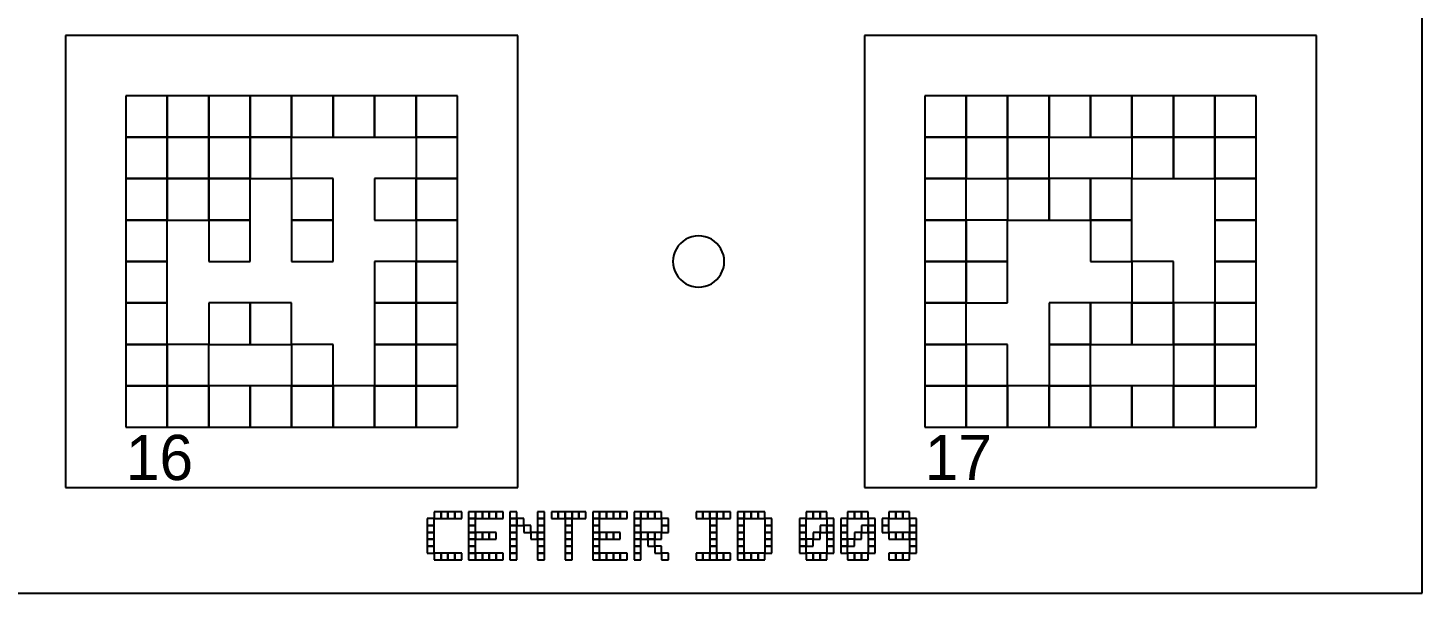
# Model space of a CAD drawing. Extents: x 0 to 490, y -8 to 329.
# Drawn here: x 227.5 to 320, y 170 to 207.5 of the extents above; entities that cross this region are included whole.
import ezdxf

# ---------------------------------------------------------------- set-up
doc = ezdxf.new("R2010")
doc.units = 0
for name, color, linetype in [('BLACK_POCKET', 7, 'CONTINUOUS'), ('BOARD_TEXT', 2, 'CONTINUOUS'), ('CUT', 1, 'CONTINUOUS'), ('LABEL', 3, 'CONTINUOUS'), ('MOUNT_HOLE', 5, 'CONTINUOUS'), ('QUIET_ZONE', 4, 'CONTINUOUS'), ('TAG_BOUNDARY', 8, 'CONTINUOUS')]:
    doc.layers.add(name, color=color, linetype=linetype)

msp = doc.modelspace()

# ---------------------------------------------------------------- linework, layer by layer
at = {"layer": 'BLACK_POCKET'}
for p, q in [((236.75, 203), (234, 203)), ((234, 203), (234, 200.25)), ((236.75, 200.25), (236.75, 203)), ((239.5, 203), (236.75, 203)), ((236.75, 203), (236.75, 200.25)), ((239.5, 200.25), (239.5, 203)), ((242.25, 203), (239.5, 203)), ((239.5, 203), (239.5, 200.25)), ((242.25, 200.25), (242.25, 203)), ((245, 203), (242.25, 203)), ((242.25, 203), (242.25, 200.25)), ((245, 200.25), (245, 203)), ((247.75, 203), (245, 203)), ((245, 203), (245, 200.25)), ((247.75, 200.25), (247.75, 203)), ((250.5, 203), (247.75, 203)), ((247.75, 203), (247.75, 200.25)), ((250.5, 200.25), (250.5, 203)), ((253.25, 203), (250.5, 203)), ((250.5, 203), (250.5, 200.25)), ((253.25, 200.25), (253.25, 203)), ((256, 203), (253.25, 203)), ((253.25, 203), (253.25, 200.25)), ((256, 200.25), (256, 203)), ((289.75, 203), (287, 203)), ((287, 203), (287, 200.25)), ((289.75, 200.25), (289.75, 203)), ((292.5, 203), (289.75, 203)), ((289.75, 203), (289.75, 200.25)), ((292.5, 200.25), (292.5, 203)), ((295.25, 203), (292.5, 203)), ((292.5, 203), (292.5, 200.25)), ((295.25, 200.25), (295.25, 203)), ((298, 203), (295.25, 203)), ((295.25, 203), (295.25, 200.25)), ((298, 200.25), (298, 203)), ((300.75, 203), (298, 203)), ((298, 203), (298, 200.25)), ((300.75, 200.25), (300.75, 203)), ((303.5, 203), (300.75, 203)), ((300.75, 203), (300.75, 200.25)), ((303.5, 200.25), (303.5, 203)), ((306.25, 203), (303.5, 203)), ((303.5, 203), (303.5, 200.25)), ((306.25, 200.25), (306.25, 203)), ((309, 203), (306.25, 203)), ((306.25, 203), (306.25, 200.25)), ((309, 200.25), (309, 203)), ((234, 200.25), (236.75, 200.25)), ((236.75, 200.25), (234, 200.25)), ((234, 200.25), (234, 197.5)), ((236.75, 200.25), (239.5, 200.25)), ((236.75, 197.5), (236.75, 200.25)), ((239.5, 200.25), (236.75, 200.25)), ((236.75, 200.25), (236.75, 197.5)), ((239.5, 200.25), (242.25, 200.25)), ((239.5, 197.5), (239.5, 200.25)), ((242.25, 200.25), (239.5, 200.25)), ((239.5, 200.25), (239.5, 197.5)), ((242.25, 200.25), (245, 200.25)), ((242.25, 197.5), (242.25, 200.25)), ((245, 200.25), (242.25, 200.25)), ((242.25, 200.25), (242.25, 197.5)), ((245, 200.25), (247.75, 200.25)), ((245, 197.5), (245, 200.25)), ((247.75, 200.25), (250.5, 200.25)), ((250.5, 200.25), (253.25, 200.25)), ((253.25, 200.25), (256, 200.25)), ((256, 200.25), (253.25, 200.25)), ((253.25, 200.25), (253.25, 197.5)), ((256, 197.5), (256, 200.25)), ((287, 200.25), (289.75, 200.25)), ((289.75, 200.25), (287, 200.25)), ((287, 200.25), (287, 197.5)), ((289.75, 200.25), (292.5, 200.25)), ((289.75, 197.5), (289.75, 200.25)), ((292.5, 200.25), (289.75, 200.25)), ((289.75, 200.25), (289.75, 197.5)), ((292.5, 200.25), (295.25, 200.25)), ((292.5, 197.5), (292.5, 200.25)), ((295.25, 200.25), (292.5, 200.25)), ((292.5, 200.25), (292.5, 197.5)), ((295.25, 200.25), (298, 200.25)), ((295.25, 197.5), (295.25, 200.25)), ((298, 200.25), (300.75, 200.25)), ((300.75, 200.25), (303.5, 200.25)), ((303.5, 200.25), (300.75, 200.25)), ((300.75, 200.25), (300.75, 197.5)), ((303.5, 200.25), (306.25, 200.25)), ((303.5, 197.5), (303.5, 200.25)), ((306.25, 200.25), (303.5, 200.25)), ((303.5, 200.25), (303.5, 197.5)), ((306.25, 200.25), (309, 200.25)), ((306.25, 197.5), (306.25, 200.25)), ((309, 200.25), (306.25, 200.25)), ((306.25, 200.25), (306.25, 197.5)), ((309, 197.5), (309, 200.25)), ((234, 197.5), (236.75, 197.5)), ((236.75, 197.5), (234, 197.5)), ((234, 197.5), (234, 194.75)), ((236.75, 197.5), (239.5, 197.5)), ((236.75, 194.75), (236.75, 197.5)), ((239.5, 197.5), (236.75, 197.5)), ((236.75, 197.5), (236.75, 194.75)), ((239.5, 197.5), (242.25, 197.5)), ((239.5, 194.75), (239.5, 197.5)), ((242.25, 197.5), (239.5, 197.5)), ((239.5, 197.5), (239.5, 194.75)), ((242.25, 197.5), (245, 197.5)), ((242.25, 194.75), (242.25, 197.5)), ((247.75, 197.5), (245, 197.5)), ((245, 197.5), (245, 194.75)), ((247.75, 194.75), (247.75, 197.5)), ((253.25, 197.5), (250.5, 197.5)), ((250.5, 197.5), (250.5, 194.75)), ((253.25, 197.5), (256, 197.5)), ((253.25, 194.75), (253.25, 197.5)), ((256, 197.5), (253.25, 197.5)), ((253.25, 197.5), (253.25, 194.75)), ((256, 194.75), (256, 197.5)), ((287, 197.5), (289.75, 197.5)), ((289.75, 197.5), (287, 197.5)), ((287, 197.5), (287, 194.75)), ((289.75, 197.5), (292.5, 197.5)), ((289.75, 194.75), (289.75, 197.5)), ((292.5, 197.5), (295.25, 197.5)), ((295.25, 197.5), (292.5, 197.5)), ((292.5, 197.5), (292.5, 194.75)), ((295.25, 194.75), (295.25, 197.5)), ((298, 197.5), (295.25, 197.5)), ((295.25, 197.5), (295.25, 194.75)), ((298, 194.75), (298, 197.5)), ((300.75, 197.5), (298, 197.5)), ((298, 197.5), (298, 194.75)), ((300.75, 197.5), (303.5, 197.5)), ((300.75, 194.75), (300.75, 197.5)), ((303.5, 197.5), (306.25, 197.5)), ((306.25, 197.5), (309, 197.5)), ((309, 197.5), (306.25, 197.5)), ((306.25, 197.5), (306.25, 194.75)), ((309, 194.75), (309, 197.5)), ((234, 194.75), (236.75, 194.75)), ((236.75, 194.75), (234, 194.75)), ((234, 194.75), (234, 192)), ((236.75, 194.75), (239.5, 194.75)), ((236.75, 192), (236.75, 194.75)), ((239.5, 194.75), (242.25, 194.75)), ((242.25, 194.75), (239.5, 194.75)), ((239.5, 194.75), (239.5, 192)), ((242.25, 192), (242.25, 194.75)), ((245, 194.75), (247.75, 194.75)), ((247.75, 194.75), (245, 194.75)), ((245, 194.75), (245, 192)), ((247.75, 192), (247.75, 194.75)), ((250.5, 194.75), (253.25, 194.75)), ((253.25, 194.75), (256, 194.75)), ((256, 194.75), (253.25, 194.75)), ((253.25, 194.75), (253.25, 192)), ((256, 192), (256, 194.75)), ((287, 194.75), (289.75, 194.75)), ((289.75, 194.75), (287, 194.75)), ((287, 194.75), (287, 192)), ((289.75, 192), (289.75, 194.75)), ((292.5, 194.75), (289.75, 194.75)), ((289.75, 194.75), (289.75, 192)), ((292.5, 194.75), (295.25, 194.75)), ((292.5, 192), (292.5, 194.75)), ((295.25, 194.75), (298, 194.75)), ((298, 194.75), (300.75, 194.75)), ((300.75, 194.75), (298, 194.75)), ((298, 194.75), (298, 192)), ((300.75, 192), (300.75, 194.75)), ((306.25, 194.75), (309, 194.75)), ((309, 194.75), (306.25, 194.75)), ((306.25, 194.75), (306.25, 192)), ((309, 192), (309, 194.75)), ((234, 192), (236.75, 192)), ((236.75, 192), (234, 192)), ((234, 192), (234, 189.25)), ((236.75, 189.25), (236.75, 192)), ((239.5, 192), (242.25, 192)), ((245, 192), (247.75, 192)), ((253.25, 192), (250.5, 192)), ((250.5, 192), (250.5, 189.25)), ((253.25, 192), (256, 192)), ((253.25, 189.25), (253.25, 192)), ((256, 192), (253.25, 192)), ((253.25, 192), (253.25, 189.25)), ((256, 189.25), (256, 192)), ((287, 192), (289.75, 192)), ((289.75, 192), (287, 192)), ((287, 192), (287, 189.25)), ((289.75, 192), (292.5, 192)), ((289.75, 189.25), (289.75, 192)), ((292.5, 192), (289.75, 192)), ((289.75, 192), (289.75, 189.25)), ((292.5, 189.25), (292.5, 192)), ((298, 192), (300.75, 192)), ((303.5, 192), (300.75, 192)), ((300.75, 192), (300.75, 189.25)), ((303.5, 189.25), (303.5, 192)), ((306.25, 192), (309, 192)), ((309, 192), (306.25, 192)), ((306.25, 192), (306.25, 189.25)), ((309, 189.25), (309, 192)), ((234, 189.25), (236.75, 189.25)), ((236.75, 189.25), (234, 189.25)), ((234, 189.25), (234, 186.5)), ((236.75, 186.5), (236.75, 189.25)), ((242.25, 189.25), (239.5, 189.25)), ((239.5, 189.25), (239.5, 186.5)), ((242.25, 186.5), (242.25, 189.25)), ((245, 189.25), (242.25, 189.25)), ((242.25, 189.25), (242.25, 186.5)), ((245, 186.5), (245, 189.25)), ((250.5, 189.25), (253.25, 189.25)), ((253.25, 189.25), (250.5, 189.25)), ((250.5, 189.25), (250.5, 186.5)), ((253.25, 189.25), (256, 189.25)), ((253.25, 186.5), (253.25, 189.25)), ((256, 189.25), (253.25, 189.25)), ((253.25, 189.25), (253.25, 186.5)), ((256, 186.5), (256, 189.25)), ((287, 189.25), (289.75, 189.25)), ((289.75, 189.25), (287, 189.25)), ((287, 189.25), (287, 186.5)), ((289.75, 189.25), (292.5, 189.25)), ((289.75, 186.5), (289.75, 189.25)), ((298, 189.25), (295.25, 189.25)), ((295.25, 189.25), (295.25, 186.5)), ((298, 186.5), (298, 189.25)), ((300.75, 189.25), (298, 189.25)), ((298, 189.25), (298, 186.5)), ((300.75, 189.25), (303.5, 189.25)), ((300.75, 186.5), (300.75, 189.25)), ((303.5, 189.25), (300.75, 189.25)), ((300.75, 189.25), (300.75, 186.5)), ((303.5, 186.5), (303.5, 189.25)), ((306.25, 189.25), (303.5, 189.25)), ((303.5, 189.25), (303.5, 186.5)), ((306.25, 189.25), (309, 189.25)), ((306.25, 186.5), (306.25, 189.25)), ((309, 189.25), (306.25, 189.25)), ((306.25, 189.25), (306.25, 186.5)), ((309, 186.5), (309, 189.25)), ((234, 186.5), (236.75, 186.5)), ((236.75, 186.5), (234, 186.5)), ((234, 186.5), (234, 183.75)), ((236.75, 183.75), (236.75, 186.5)), ((239.5, 186.5), (236.75, 186.5)), ((236.75, 186.5), (236.75, 183.75)), ((239.5, 186.5), (242.25, 186.5)), ((239.5, 183.75), (239.5, 186.5)), ((242.25, 186.5), (245, 186.5)), ((247.75, 186.5), (245, 186.5)), ((245, 186.5), (245, 183.75)), ((247.75, 183.75), (247.75, 186.5)), ((250.5, 186.5), (253.25, 186.5)), ((253.25, 186.5), (250.5, 186.5)), ((250.5, 186.5), (250.5, 183.75)), ((253.25, 186.5), (256, 186.5)), ((253.25, 183.75), (253.25, 186.5)), ((256, 186.5), (253.25, 186.5)), ((253.25, 186.5), (253.25, 183.75)), ((256, 183.75), (256, 186.5)), ((287, 186.5), (289.75, 186.5)), ((289.75, 186.5), (287, 186.5)), ((287, 186.5), (287, 183.75)), ((289.75, 183.75), (289.75, 186.5)), ((292.5, 186.5), (289.75, 186.5)), ((289.75, 186.5), (289.75, 183.75)), ((292.5, 183.75), (292.5, 186.5)), ((295.25, 186.5), (298, 186.5)), ((298, 186.5), (295.25, 186.5)), ((295.25, 186.5), (295.25, 183.75)), ((298, 186.5), (300.75, 186.5)), ((298, 183.75), (298, 186.5)), ((300.75, 186.5), (303.5, 186.5)), ((303.5, 186.5), (306.25, 186.5)), ((306.25, 186.5), (303.5, 186.5)), ((303.5, 186.5), (303.5, 183.75)), ((306.25, 186.5), (309, 186.5)), ((306.25, 183.75), (306.25, 186.5)), ((309, 186.5), (306.25, 186.5)), ((306.25, 186.5), (306.25, 183.75)), ((309, 183.75), (309, 186.5)), ((234, 183.75), (236.75, 183.75)), ((236.75, 183.75), (234, 183.75)), ((234, 183.75), (234, 181)), ((236.75, 183.75), (239.5, 183.75)), ((236.75, 181), (236.75, 183.75)), ((239.5, 183.75), (236.75, 183.75)), ((236.75, 183.75), (236.75, 181)), ((239.5, 181), (239.5, 183.75)), ((242.25, 183.75), (239.5, 183.75)), ((239.5, 183.75), (239.5, 181)), ((242.25, 181), (242.25, 183.75)), ((245, 183.75), (242.25, 183.75)), ((242.25, 183.75), (242.25, 181)), ((245, 183.75), (247.75, 183.75)), ((245, 181), (245, 183.75)), ((247.75, 183.75), (245, 183.75)), ((245, 183.75), (245, 181)), ((247.75, 181), (247.75, 183.75)), ((250.5, 183.75), (247.75, 183.75)), ((247.75, 183.75), (247.75, 181)), ((250.5, 183.75), (253.25, 183.75)), ((250.5, 181), (250.5, 183.75)), ((253.25, 183.75), (250.5, 183.75)), ((250.5, 183.75), (250.5, 181)), ((253.25, 183.75), (256, 183.75)), ((253.25, 181), (253.25, 183.75)), ((256, 183.75), (253.25, 183.75)), ((253.25, 183.75), (253.25, 181)), ((256, 181), (256, 183.75)), ((287, 183.75), (289.75, 183.75)), ((289.75, 183.75), (287, 183.75)), ((287, 183.75), (287, 181)), ((289.75, 183.75), (292.5, 183.75)), ((289.75, 181), (289.75, 183.75)), ((292.5, 183.75), (289.75, 183.75)), ((289.75, 183.75), (289.75, 181)), ((292.5, 181), (292.5, 183.75)), ((295.25, 183.75), (292.5, 183.75)), ((292.5, 183.75), (292.5, 181)), ((295.25, 183.75), (298, 183.75)), ((295.25, 181), (295.25, 183.75)), ((298, 183.75), (295.25, 183.75)), ((295.25, 183.75), (295.25, 181)), ((298, 181), (298, 183.75)), ((300.75, 183.75), (298, 183.75)), ((298, 183.75), (298, 181)), ((300.75, 181), (300.75, 183.75)), ((303.5, 183.75), (300.75, 183.75)), ((300.75, 183.75), (300.75, 181)), ((303.5, 183.75), (306.25, 183.75)), ((303.5, 181), (303.5, 183.75)), ((306.25, 183.75), (303.5, 183.75)), ((303.5, 183.75), (303.5, 181)), ((306.25, 183.75), (309, 183.75)), ((306.25, 181), (306.25, 183.75)), ((309, 183.75), (306.25, 183.75)), ((306.25, 183.75), (306.25, 181)), ((309, 181), (309, 183.75)), ((234, 181), (236.75, 181)), ((236.75, 181), (239.5, 181)), ((239.5, 181), (242.25, 181)), ((242.25, 181), (245, 181)), ((245, 181), (247.75, 181)), ((247.75, 181), (250.5, 181)), ((250.5, 181), (253.25, 181)), ((253.25, 181), (256, 181)), ((287, 181), (289.75, 181)), ((289.75, 181), (292.5, 181)), ((292.5, 181), (295.25, 181)), ((295.25, 181), (298, 181)), ((298, 181), (300.75, 181)), ((300.75, 181), (303.5, 181)), ((303.5, 181), (306.25, 181)), ((306.25, 181), (309, 181))]:
    msp.add_line(p, q, dxfattribs=at)
at = {"layer": 'BOARD_TEXT'}
for p, q in [((254.457143, 174.942857), (254, 174.942857)), ((254, 174.942857), (254, 174.485714)), ((254.914286, 175.4), (254.457143, 175.4)), ((254.457143, 175.4), (254.457143, 174.942857)), ((254.457143, 174.942857), (254.914286, 174.942857)), ((254.457143, 174.485714), (254.457143, 174.942857)), ((254.914286, 174.942857), (254.914286, 175.4)), ((255.371429, 175.4), (254.914286, 175.4)), ((254.914286, 175.4), (254.914286, 174.942857)), ((254.914286, 174.942857), (255.371429, 174.942857)), ((255.371429, 174.942857), (255.371429, 175.4)), ((255.828571, 175.4), (255.371429, 175.4)), ((255.371429, 175.4), (255.371429, 174.942857)), ((255.371429, 174.942857), (255.828571, 174.942857)), ((255.828571, 174.942857), (255.828571, 175.4)), ((256.285714, 175.4), (255.828571, 175.4)), ((255.828571, 175.4), (255.828571, 174.942857)), ((255.828571, 174.942857), (256.285714, 174.942857)), ((256.285714, 174.942857), (256.285714, 175.4)), ((257.2, 175.4), (256.742857, 175.4)), ((256.742857, 175.4), (256.742857, 174.942857)), ((256.742857, 174.942857), (257.2, 174.942857)), ((257.2, 174.942857), (256.742857, 174.942857)), ((256.742857, 174.942857), (256.742857, 174.485714)), ((257.2, 174.942857), (257.2, 175.4)), ((257.657143, 175.4), (257.2, 175.4)), ((257.2, 175.4), (257.2, 174.942857)), ((257.2, 174.942857), (257.657143, 174.942857)), ((257.2, 174.485714), (257.2, 174.942857)), ((257.657143, 174.942857), (257.657143, 175.4)), ((258.114286, 175.4), (257.657143, 175.4)), ((257.657143, 175.4), (257.657143, 174.942857)), ((257.657143, 174.942857), (258.114286, 174.942857)), ((258.114286, 174.942857), (258.114286, 175.4)), ((258.571429, 175.4), (258.114286, 175.4)), ((258.114286, 175.4), (258.114286, 174.942857)), ((258.114286, 174.942857), (258.571429, 174.942857)), ((258.571429, 174.942857), (258.571429, 175.4)), ((259.028571, 175.4), (258.571429, 175.4)), ((258.571429, 175.4), (258.571429, 174.942857)), ((258.571429, 174.942857), (259.028571, 174.942857)), ((259.028571, 174.942857), (259.028571, 175.4)), ((259.942857, 175.4), (259.485714, 175.4)), ((259.485714, 175.4), (259.485714, 174.942857)), ((259.485714, 174.942857), (259.942857, 174.942857)), ((259.942857, 174.942857), (259.485714, 174.942857)), ((259.485714, 174.942857), (259.485714, 174.485714)), ((259.942857, 174.942857), (259.942857, 175.4)), ((259.942857, 174.485714), (259.942857, 174.942857)), ((260.4, 174.942857), (259.942857, 174.942857)), ((259.942857, 174.942857), (259.942857, 174.485714)), ((260.4, 174.485714), (260.4, 174.942857)), ((261.771429, 175.4), (261.314286, 175.4)), ((261.314286, 175.4), (261.314286, 174.942857)), ((261.314286, 174.942857), (261.771429, 174.942857)), ((261.771429, 174.942857), (261.314286, 174.942857)), ((261.314286, 174.942857), (261.314286, 174.485714)), ((261.771429, 174.942857), (261.771429, 175.4)), ((261.771429, 174.485714), (261.771429, 174.942857)), ((262.685714, 175.4), (262.228571, 175.4)), ((262.228571, 175.4), (262.228571, 174.942857)), ((262.228571, 174.942857), (262.685714, 174.942857)), ((262.685714, 174.942857), (262.685714, 175.4)), ((263.142857, 175.4), (262.685714, 175.4)), ((262.685714, 175.4), (262.685714, 174.942857)), ((262.685714, 174.942857), (263.142857, 174.942857)), ((263.142857, 174.942857), (263.142857, 175.4)), ((263.6, 175.4), (263.142857, 175.4)), ((263.142857, 175.4), (263.142857, 174.942857)), ((263.142857, 174.942857), (263.6, 174.942857)), ((263.6, 174.942857), (263.142857, 174.942857)), ((263.142857, 174.942857), (263.142857, 174.485714)), ((263.6, 174.942857), (263.6, 175.4)), ((264.057143, 175.4), (263.6, 175.4)), ((263.6, 175.4), (263.6, 174.942857)), ((263.6, 174.942857), (264.057143, 174.942857)), ((263.6, 174.485714), (263.6, 174.942857)), ((264.057143, 174.942857), (264.057143, 175.4)), ((264.514286, 175.4), (264.057143, 175.4)), ((264.057143, 175.4), (264.057143, 174.942857)), ((264.057143, 174.942857), (264.514286, 174.942857)), ((264.514286, 174.942857), (264.514286, 175.4)), ((265.428571, 175.4), (264.971429, 175.4)), ((264.971429, 175.4), (264.971429, 174.942857)), ((264.971429, 174.942857), (265.428571, 174.942857)), ((265.428571, 174.942857), (264.971429, 174.942857)), ((264.971429, 174.942857), (264.971429, 174.485714)), ((265.428571, 174.942857), (265.428571, 175.4)), ((265.885714, 175.4), (265.428571, 175.4)), ((265.428571, 175.4), (265.428571, 174.942857)), ((265.428571, 174.942857), (265.885714, 174.942857)), ((265.428571, 174.485714), (265.428571, 174.942857)), ((265.885714, 174.942857), (265.885714, 175.4)), ((266.342857, 175.4), (265.885714, 175.4)), ((265.885714, 175.4), (265.885714, 174.942857)), ((265.885714, 174.942857), (266.342857, 174.942857)), ((266.342857, 174.942857), (266.342857, 175.4)), ((266.8, 175.4), (266.342857, 175.4)), ((266.342857, 175.4), (266.342857, 174.942857)), ((266.342857, 174.942857), (266.8, 174.942857)), ((266.8, 174.942857), (266.8, 175.4)), ((267.257143, 175.4), (266.8, 175.4)), ((266.8, 175.4), (266.8, 174.942857)), ((266.8, 174.942857), (267.257143, 174.942857)), ((267.257143, 174.942857), (267.257143, 175.4)), ((268.171429, 175.4), (267.714286, 175.4)), ((267.714286, 175.4), (267.714286, 174.942857)), ((267.714286, 174.942857), (268.171429, 174.942857)), ((268.171429, 174.942857), (267.714286, 174.942857)), ((267.714286, 174.942857), (267.714286, 174.485714)), ((268.171429, 174.942857), (268.171429, 175.4)), ((268.628571, 175.4), (268.171429, 175.4)), ((268.171429, 175.4), (268.171429, 174.942857)), ((268.171429, 174.942857), (268.628571, 174.942857)), ((268.171429, 174.485714), (268.171429, 174.942857)), ((268.628571, 174.942857), (268.628571, 175.4)), ((269.085714, 175.4), (268.628571, 175.4)), ((268.628571, 175.4), (268.628571, 174.942857)), ((268.628571, 174.942857), (269.085714, 174.942857)), ((269.085714, 174.942857), (269.085714, 175.4)), ((269.542857, 175.4), (269.085714, 175.4)), ((269.085714, 175.4), (269.085714, 174.942857)), ((269.085714, 174.942857), (269.542857, 174.942857)), ((269.542857, 174.942857), (269.542857, 175.4)), ((270, 174.942857), (269.542857, 174.942857)), ((269.542857, 174.942857), (269.542857, 174.485714)), ((270, 174.485714), (270, 174.942857)), ((272.285714, 175.4), (271.828571, 175.4)), ((271.828571, 175.4), (271.828571, 174.942857)), ((271.828571, 174.942857), (272.285714, 174.942857)), ((272.285714, 174.942857), (272.285714, 175.4)), ((272.742857, 175.4), (272.285714, 175.4)), ((272.285714, 175.4), (272.285714, 174.942857)), ((272.285714, 174.942857), (272.742857, 174.942857)), ((272.742857, 174.942857), (272.742857, 175.4)), ((273.2, 175.4), (272.742857, 175.4)), ((272.742857, 175.4), (272.742857, 174.942857)), ((272.742857, 174.942857), (273.2, 174.942857)), ((273.2, 174.942857), (272.742857, 174.942857)), ((272.742857, 174.942857), (272.742857, 174.485714)), ((273.2, 174.942857), (273.2, 175.4)), ((273.657143, 175.4), (273.2, 175.4)), ((273.2, 175.4), (273.2, 174.942857)), ((273.2, 174.942857), (273.657143, 174.942857)), ((273.2, 174.485714), (273.2, 174.942857)), ((273.657143, 174.942857), (273.657143, 175.4)), ((274.114286, 175.4), (273.657143, 175.4)), ((273.657143, 175.4), (273.657143, 174.942857)), ((273.657143, 174.942857), (274.114286, 174.942857)), ((274.114286, 174.942857), (274.114286, 175.4)), ((275.028571, 175.4), (274.571429, 175.4)), ((274.571429, 175.4), (274.571429, 174.942857)), ((274.571429, 174.942857), (275.028571, 174.942857)), ((275.028571, 174.942857), (274.571429, 174.942857)), ((274.571429, 174.942857), (274.571429, 174.485714)), ((275.028571, 174.942857), (275.028571, 175.4)), ((275.485714, 175.4), (275.028571, 175.4)), ((275.028571, 175.4), (275.028571, 174.942857)), ((275.028571, 174.942857), (275.485714, 174.942857)), ((275.028571, 174.485714), (275.028571, 174.942857)), ((275.485714, 174.942857), (275.485714, 175.4)), ((275.942857, 175.4), (275.485714, 175.4)), ((275.485714, 175.4), (275.485714, 174.942857)), ((275.485714, 174.942857), (275.942857, 174.942857)), ((275.942857, 174.942857), (275.942857, 175.4)), ((276.4, 175.4), (275.942857, 175.4)), ((275.942857, 175.4), (275.942857, 174.942857)), ((275.942857, 174.942857), (276.4, 174.942857)), ((276.4, 174.942857), (276.4, 175.4)), ((276.857143, 174.942857), (276.4, 174.942857)), ((276.4, 174.942857), (276.4, 174.485714)), ((276.857143, 174.485714), (276.857143, 174.942857)), ((279.142857, 174.942857), (278.685714, 174.942857)), ((278.685714, 174.942857), (278.685714, 174.485714)), ((279.6, 175.4), (279.142857, 175.4)), ((279.142857, 175.4), (279.142857, 174.942857)), ((279.142857, 174.942857), (279.6, 174.942857)), ((279.142857, 174.485714), (279.142857, 174.942857)), ((279.6, 174.942857), (279.6, 175.4)), ((280.057143, 175.4), (279.6, 175.4)), ((279.6, 175.4), (279.6, 174.942857)), ((279.6, 174.942857), (280.057143, 174.942857)), ((280.057143, 174.942857), (280.057143, 175.4)), ((280.514286, 175.4), (280.057143, 175.4)), ((280.057143, 175.4), (280.057143, 174.942857)), ((280.057143, 174.942857), (280.514286, 174.942857)), ((280.514286, 174.942857), (280.514286, 175.4)), ((280.971429, 174.942857), (280.514286, 174.942857)), ((280.514286, 174.942857), (280.514286, 174.485714)), ((280.971429, 174.485714), (280.971429, 174.942857)), ((281.885714, 174.942857), (281.428571, 174.942857)), ((281.428571, 174.942857), (281.428571, 174.485714)), ((282.342857, 175.4), (281.885714, 175.4)), ((281.885714, 175.4), (281.885714, 174.942857)), ((281.885714, 174.942857), (282.342857, 174.942857)), ((281.885714, 174.485714), (281.885714, 174.942857)), ((282.342857, 174.942857), (282.342857, 175.4)), ((282.8, 175.4), (282.342857, 175.4)), ((282.342857, 175.4), (282.342857, 174.942857)), ((282.342857, 174.942857), (282.8, 174.942857)), ((282.8, 174.942857), (282.8, 175.4)), ((283.257143, 175.4), (282.8, 175.4)), ((282.8, 175.4), (282.8, 174.942857)), ((282.8, 174.942857), (283.257143, 174.942857)), ((283.257143, 174.942857), (283.257143, 175.4)), ((283.714286, 174.942857), (283.257143, 174.942857)), ((283.257143, 174.942857), (283.257143, 174.485714)), ((283.714286, 174.485714), (283.714286, 174.942857)), ((284.628571, 174.942857), (284.171429, 174.942857)), ((284.171429, 174.942857), (284.171429, 174.485714)), ((285.085714, 175.4), (284.628571, 175.4)), ((284.628571, 175.4), (284.628571, 174.942857)), ((284.628571, 174.942857), (285.085714, 174.942857)), ((284.628571, 174.485714), (284.628571, 174.942857)), ((285.085714, 174.942857), (285.085714, 175.4)), ((285.542857, 175.4), (285.085714, 175.4)), ((285.085714, 175.4), (285.085714, 174.942857)), ((285.085714, 174.942857), (285.542857, 174.942857)), ((285.542857, 174.942857), (285.542857, 175.4)), ((286, 175.4), (285.542857, 175.4)), ((285.542857, 175.4), (285.542857, 174.942857)), ((285.542857, 174.942857), (286, 174.942857)), ((286, 174.942857), (286, 175.4)), ((286.457143, 174.942857), (286, 174.942857)), ((286, 174.942857), (286, 174.485714)), ((286.457143, 174.485714), (286.457143, 174.942857)), ((254, 174.485714), (254.457143, 174.485714)), ((254.457143, 174.485714), (254, 174.485714)), ((254, 174.485714), (254, 174.028571)), ((254, 174.028571), (254.457143, 174.028571)), ((254.457143, 174.028571), (254, 174.028571)), ((254, 174.028571), (254, 173.571429)), ((254.457143, 174.028571), (254.457143, 174.485714)), ((254.457143, 173.571429), (254.457143, 174.028571)), ((256.742857, 174.485714), (257.2, 174.485714)), ((257.2, 174.485714), (256.742857, 174.485714)), ((256.742857, 174.485714), (256.742857, 174.028571)), ((256.742857, 174.028571), (257.2, 174.028571)), ((257.2, 174.028571), (256.742857, 174.028571)), ((256.742857, 174.028571), (256.742857, 173.571429)), ((257.2, 174.028571), (257.2, 174.485714)), ((257.2, 173.571429), (257.2, 174.028571)), ((257.657143, 174.028571), (257.2, 174.028571)), ((257.2, 174.028571), (257.2, 173.571429)), ((257.657143, 173.571429), (257.657143, 174.028571)), ((258.114286, 174.028571), (257.657143, 174.028571)), ((257.657143, 174.028571), (257.657143, 173.571429)), ((258.114286, 173.571429), (258.114286, 174.028571)), ((258.571429, 174.028571), (258.114286, 174.028571)), ((258.114286, 174.028571), (258.114286, 173.571429)), ((258.571429, 173.571429), (258.571429, 174.028571)), ((259.485714, 174.485714), (259.942857, 174.485714)), ((259.942857, 174.485714), (259.485714, 174.485714)), ((259.485714, 174.485714), (259.485714, 174.028571)), ((259.485714, 174.028571), (259.942857, 174.028571)), ((259.942857, 174.028571), (259.485714, 174.028571)), ((259.485714, 174.028571), (259.485714, 173.571429)), ((259.942857, 174.485714), (260.4, 174.485714)), ((259.942857, 174.028571), (259.942857, 174.485714)), ((259.942857, 173.571429), (259.942857, 174.028571)), ((260.857143, 174.485714), (260.4, 174.485714)), ((260.4, 174.485714), (260.4, 174.028571)), ((260.4, 174.028571), (260.857143, 174.028571)), ((260.857143, 174.028571), (260.857143, 174.485714)), ((261.314286, 174.028571), (260.857143, 174.028571)), ((260.857143, 174.028571), (260.857143, 173.571429)), ((261.314286, 174.485714), (261.771429, 174.485714)), ((261.771429, 174.485714), (261.314286, 174.485714)), ((261.314286, 174.485714), (261.314286, 174.028571)), ((261.314286, 174.028571), (261.771429, 174.028571)), ((261.314286, 173.571429), (261.314286, 174.028571)), ((261.771429, 174.028571), (261.314286, 174.028571)), ((261.314286, 174.028571), (261.314286, 173.571429)), ((261.771429, 174.028571), (261.771429, 174.485714)), ((261.771429, 173.571429), (261.771429, 174.028571)), ((263.142857, 174.485714), (263.6, 174.485714)), ((263.6, 174.485714), (263.142857, 174.485714)), ((263.142857, 174.485714), (263.142857, 174.028571)), ((263.142857, 174.028571), (263.6, 174.028571)), ((263.6, 174.028571), (263.142857, 174.028571)), ((263.142857, 174.028571), (263.142857, 173.571429)), ((263.6, 174.028571), (263.6, 174.485714)), ((263.6, 173.571429), (263.6, 174.028571)), ((264.971429, 174.485714), (265.428571, 174.485714)), ((265.428571, 174.485714), (264.971429, 174.485714)), ((264.971429, 174.485714), (264.971429, 174.028571)), ((264.971429, 174.028571), (265.428571, 174.028571)), ((265.428571, 174.028571), (264.971429, 174.028571)), ((264.971429, 174.028571), (264.971429, 173.571429)), ((265.428571, 174.028571), (265.428571, 174.485714)), ((265.428571, 173.571429), (265.428571, 174.028571)), ((265.885714, 174.028571), (265.428571, 174.028571)), ((265.428571, 174.028571), (265.428571, 173.571429)), ((265.885714, 173.571429), (265.885714, 174.028571)), ((266.342857, 174.028571), (265.885714, 174.028571)), ((265.885714, 174.028571), (265.885714, 173.571429)), ((266.342857, 173.571429), (266.342857, 174.028571)), ((266.8, 174.028571), (266.342857, 174.028571)), ((266.342857, 174.028571), (266.342857, 173.571429)), ((266.8, 173.571429), (266.8, 174.028571)), ((267.714286, 174.485714), (268.171429, 174.485714)), ((268.171429, 174.485714), (267.714286, 174.485714)), ((267.714286, 174.485714), (267.714286, 174.028571)), ((267.714286, 174.028571), (268.171429, 174.028571)), ((268.171429, 174.028571), (267.714286, 174.028571)), ((267.714286, 174.028571), (267.714286, 173.571429)), ((268.171429, 174.028571), (268.171429, 174.485714)), ((268.171429, 173.571429), (268.171429, 174.028571)), ((268.628571, 174.028571), (268.171429, 174.028571)), ((268.171429, 174.028571), (268.171429, 173.571429)), ((268.628571, 173.571429), (268.628571, 174.028571)), ((269.085714, 174.028571), (268.628571, 174.028571)), ((268.628571, 174.028571), (268.628571, 173.571429)), ((269.085714, 173.571429), (269.085714, 174.028571)), ((269.542857, 174.028571), (269.085714, 174.028571)), ((269.085714, 174.028571), (269.085714, 173.571429)), ((269.542857, 174.485714), (270, 174.485714)), ((270, 174.485714), (269.542857, 174.485714)), ((269.542857, 174.485714), (269.542857, 174.028571)), ((269.542857, 174.028571), (270, 174.028571)), ((269.542857, 173.571429), (269.542857, 174.028571)), ((270, 174.028571), (270, 174.485714)), ((272.742857, 174.485714), (273.2, 174.485714)), ((273.2, 174.485714), (272.742857, 174.485714)), ((272.742857, 174.485714), (272.742857, 174.028571)), ((272.742857, 174.028571), (273.2, 174.028571)), ((273.2, 174.028571), (272.742857, 174.028571)), ((272.742857, 174.028571), (272.742857, 173.571429)), ((273.2, 174.028571), (273.2, 174.485714)), ((273.2, 173.571429), (273.2, 174.028571)), ((274.571429, 174.485714), (275.028571, 174.485714)), ((275.028571, 174.485714), (274.571429, 174.485714)), ((274.571429, 174.485714), (274.571429, 174.028571)), ((274.571429, 174.028571), (275.028571, 174.028571)), ((275.028571, 174.028571), (274.571429, 174.028571)), ((274.571429, 174.028571), (274.571429, 173.571429)), ((275.028571, 174.028571), (275.028571, 174.485714)), ((275.028571, 173.571429), (275.028571, 174.028571)), ((276.4, 174.485714), (276.857143, 174.485714)), ((276.857143, 174.485714), (276.4, 174.485714)), ((276.4, 174.485714), (276.4, 174.028571)), ((276.4, 174.028571), (276.857143, 174.028571)), ((276.857143, 174.028571), (276.4, 174.028571)), ((276.4, 174.028571), (276.4, 173.571429)), ((276.857143, 174.028571), (276.857143, 174.485714)), ((276.857143, 173.571429), (276.857143, 174.028571)), ((278.685714, 174.485714), (279.142857, 174.485714)), ((279.142857, 174.485714), (278.685714, 174.485714)), ((278.685714, 174.485714), (278.685714, 174.028571)), ((278.685714, 174.028571), (279.142857, 174.028571)), ((279.142857, 174.028571), (278.685714, 174.028571)), ((278.685714, 174.028571), (278.685714, 173.571429)), ((279.142857, 174.028571), (279.142857, 174.485714)), ((279.142857, 173.571429), (279.142857, 174.028571)), ((280.057143, 174.028571), (279.6, 174.028571)), ((279.6, 174.028571), (279.6, 173.571429)), ((280.514286, 174.485714), (280.057143, 174.485714)), ((280.057143, 174.485714), (280.057143, 174.028571)), ((280.057143, 174.028571), (280.514286, 174.028571)), ((280.057143, 173.571429), (280.057143, 174.028571)), ((280.514286, 174.485714), (280.971429, 174.485714)), ((280.514286, 174.028571), (280.514286, 174.485714)), ((280.971429, 174.485714), (280.514286, 174.485714)), ((280.514286, 174.485714), (280.514286, 174.028571)), ((280.514286, 174.028571), (280.971429, 174.028571)), ((280.971429, 174.028571), (280.514286, 174.028571)), ((280.514286, 174.028571), (280.514286, 173.571429)), ((280.971429, 174.028571), (280.971429, 174.485714)), ((280.971429, 173.571429), (280.971429, 174.028571)), ((281.428571, 174.485714), (281.885714, 174.485714)), ((281.885714, 174.485714), (281.428571, 174.485714)), ((281.428571, 174.485714), (281.428571, 174.028571)), ((281.428571, 174.028571), (281.885714, 174.028571)), ((281.885714, 174.028571), (281.428571, 174.028571)), ((281.428571, 174.028571), (281.428571, 173.571429)), ((281.885714, 174.028571), (281.885714, 174.485714)), ((281.885714, 173.571429), (281.885714, 174.028571)), ((282.8, 174.028571), (282.342857, 174.028571)), ((282.342857, 174.028571), (282.342857, 173.571429)), ((283.257143, 174.485714), (282.8, 174.485714)), ((282.8, 174.485714), (282.8, 174.028571)), ((282.8, 174.028571), (283.257143, 174.028571)), ((282.8, 173.571429), (282.8, 174.028571)), ((283.257143, 174.485714), (283.714286, 174.485714)), ((283.257143, 174.028571), (283.257143, 174.485714)), ((283.714286, 174.485714), (283.257143, 174.485714)), ((283.257143, 174.485714), (283.257143, 174.028571)), ((283.257143, 174.028571), (283.714286, 174.028571)), ((283.714286, 174.028571), (283.257143, 174.028571)), ((283.257143, 174.028571), (283.257143, 173.571429)), ((283.714286, 174.028571), (283.714286, 174.485714)), ((283.714286, 173.571429), (283.714286, 174.028571)), ((284.171429, 174.485714), (284.628571, 174.485714)), ((284.628571, 174.485714), (284.171429, 174.485714)), ((284.171429, 174.485714), (284.171429, 174.028571)), ((284.171429, 174.028571), (284.628571, 174.028571)), ((284.628571, 174.028571), (284.628571, 174.485714)), ((285.085714, 174.028571), (284.628571, 174.028571)), ((284.628571, 174.028571), (284.628571, 173.571429)), ((285.085714, 173.571429), (285.085714, 174.028571)), ((285.542857, 174.028571), (285.085714, 174.028571)), ((285.085714, 174.028571), (285.085714, 173.571429)), ((285.542857, 173.571429), (285.542857, 174.028571)), ((286, 174.028571), (285.542857, 174.028571)), ((285.542857, 174.028571), (285.542857, 173.571429)), ((286, 174.485714), (286.457143, 174.485714)), ((286.457143, 174.485714), (286, 174.485714)), ((286, 174.485714), (286, 174.028571)), ((286, 174.028571), (286.457143, 174.028571)), ((286, 173.571429), (286, 174.028571)), ((286.457143, 174.028571), (286, 174.028571)), ((286, 174.028571), (286, 173.571429)), ((286.457143, 174.028571), (286.457143, 174.485714)), ((286.457143, 173.571429), (286.457143, 174.028571)), ((254, 173.571429), (254.457143, 173.571429)), ((254.457143, 173.571429), (254, 173.571429)), ((254, 173.571429), (254, 173.114286)), ((254, 173.114286), (254.457143, 173.114286)), ((254.457143, 173.114286), (254, 173.114286)), ((254, 173.114286), (254, 172.657143)), ((254.457143, 173.114286), (254.457143, 173.571429)), ((254.457143, 172.657143), (254.457143, 173.114286)), ((256.742857, 173.571429), (257.2, 173.571429)), ((257.2, 173.571429), (256.742857, 173.571429)), ((256.742857, 173.571429), (256.742857, 173.114286)), ((256.742857, 173.114286), (257.2, 173.114286)), ((257.2, 173.114286), (256.742857, 173.114286)), ((256.742857, 173.114286), (256.742857, 172.657143)), ((257.2, 173.571429), (257.657143, 173.571429)), ((257.2, 173.114286), (257.2, 173.571429)), ((257.2, 172.657143), (257.2, 173.114286)), ((257.657143, 173.571429), (258.114286, 173.571429)), ((258.114286, 173.571429), (258.571429, 173.571429)), ((259.485714, 173.571429), (259.942857, 173.571429)), ((259.942857, 173.571429), (259.485714, 173.571429)), ((259.485714, 173.571429), (259.485714, 173.114286)), ((259.485714, 173.114286), (259.942857, 173.114286)), ((259.942857, 173.114286), (259.485714, 173.114286)), ((259.485714, 173.114286), (259.485714, 172.657143)), ((259.942857, 173.114286), (259.942857, 173.571429)), ((259.942857, 172.657143), (259.942857, 173.114286)), ((260.857143, 173.571429), (261.314286, 173.571429)), ((261.314286, 173.571429), (261.771429, 173.571429)), ((261.771429, 173.571429), (261.314286, 173.571429)), ((261.314286, 173.571429), (261.314286, 173.114286)), ((261.314286, 173.114286), (261.771429, 173.114286)), ((261.771429, 173.114286), (261.314286, 173.114286)), ((261.314286, 173.114286), (261.314286, 172.657143)), ((261.771429, 173.114286), (261.771429, 173.571429)), ((261.771429, 172.657143), (261.771429, 173.114286)), ((263.142857, 173.571429), (263.6, 173.571429)), ((263.6, 173.571429), (263.142857, 173.571429)), ((263.142857, 173.571429), (263.142857, 173.114286)), ((263.142857, 173.114286), (263.6, 173.114286)), ((263.6, 173.114286), (263.142857, 173.114286)), ((263.142857, 173.114286), (263.142857, 172.657143)), ((263.6, 173.114286), (263.6, 173.571429)), ((263.6, 172.657143), (263.6, 173.114286)), ((264.971429, 173.571429), (265.428571, 173.571429)), ((265.428571, 173.571429), (264.971429, 173.571429)), ((264.971429, 173.571429), (264.971429, 173.114286)), ((264.971429, 173.114286), (265.428571, 173.114286)), ((265.428571, 173.114286), (264.971429, 173.114286)), ((264.971429, 173.114286), (264.971429, 172.657143)), ((265.428571, 173.571429), (265.885714, 173.571429)), ((265.428571, 173.114286), (265.428571, 173.571429)), ((265.428571, 172.657143), (265.428571, 173.114286)), ((265.885714, 173.571429), (266.342857, 173.571429)), ((266.342857, 173.571429), (266.8, 173.571429)), ((267.714286, 173.571429), (268.171429, 173.571429)), ((268.171429, 173.571429), (267.714286, 173.571429)), ((267.714286, 173.571429), (267.714286, 173.114286)), ((267.714286, 173.114286), (268.171429, 173.114286)), ((268.171429, 173.114286), (267.714286, 173.114286)), ((267.714286, 173.114286), (267.714286, 172.657143)), ((268.171429, 173.571429), (268.628571, 173.571429)), ((268.171429, 173.114286), (268.171429, 173.571429)), ((268.171429, 172.657143), (268.171429, 173.114286)), ((268.628571, 173.571429), (269.085714, 173.571429)), ((269.085714, 173.571429), (268.628571, 173.571429)), ((268.628571, 173.571429), (268.628571, 173.114286)), ((268.628571, 173.114286), (269.085714, 173.114286)), ((269.085714, 173.571429), (269.542857, 173.571429)), ((269.085714, 173.114286), (269.085714, 173.571429)), ((269.542857, 173.114286), (269.085714, 173.114286)), ((269.085714, 173.114286), (269.085714, 172.657143)), ((269.542857, 172.657143), (269.542857, 173.114286)), ((272.742857, 173.571429), (273.2, 173.571429)), ((273.2, 173.571429), (272.742857, 173.571429)), ((272.742857, 173.571429), (272.742857, 173.114286)), ((272.742857, 173.114286), (273.2, 173.114286)), ((273.2, 173.114286), (272.742857, 173.114286)), ((272.742857, 173.114286), (272.742857, 172.657143)), ((273.2, 173.114286), (273.2, 173.571429)), ((273.2, 172.657143), (273.2, 173.114286)), ((274.571429, 173.571429), (275.028571, 173.571429)), ((275.028571, 173.571429), (274.571429, 173.571429)), ((274.571429, 173.571429), (274.571429, 173.114286)), ((274.571429, 173.114286), (275.028571, 173.114286)), ((275.028571, 173.114286), (274.571429, 173.114286)), ((274.571429, 173.114286), (274.571429, 172.657143)), ((275.028571, 173.114286), (275.028571, 173.571429)), ((275.028571, 172.657143), (275.028571, 173.114286)), ((276.4, 173.571429), (276.857143, 173.571429)), ((276.857143, 173.571429), (276.4, 173.571429)), ((276.4, 173.571429), (276.4, 173.114286)), ((276.4, 173.114286), (276.857143, 173.114286)), ((276.857143, 173.114286), (276.4, 173.114286)), ((276.4, 173.114286), (276.4, 172.657143)), ((276.857143, 173.114286), (276.857143, 173.571429)), ((276.857143, 172.657143), (276.857143, 173.114286)), ((278.685714, 173.571429), (279.142857, 173.571429)), ((279.142857, 173.571429), (278.685714, 173.571429)), ((278.685714, 173.571429), (278.685714, 173.114286)), ((278.685714, 173.114286), (279.142857, 173.114286)), ((279.142857, 173.114286), (278.685714, 173.114286)), ((278.685714, 173.114286), (278.685714, 172.657143)), ((279.142857, 173.114286), (279.142857, 173.571429)), ((279.6, 173.571429), (279.142857, 173.571429)), ((279.142857, 173.571429), (279.142857, 173.114286)), ((279.142857, 173.114286), (279.6, 173.114286)), ((279.142857, 172.657143), (279.142857, 173.114286)), ((279.6, 173.571429), (280.057143, 173.571429)), ((279.6, 173.114286), (279.6, 173.571429)), ((280.514286, 173.571429), (280.971429, 173.571429)), ((280.971429, 173.571429), (280.514286, 173.571429)), ((280.514286, 173.571429), (280.514286, 173.114286)), ((280.514286, 173.114286), (280.971429, 173.114286)), ((280.971429, 173.114286), (280.514286, 173.114286)), ((280.514286, 173.114286), (280.514286, 172.657143)), ((280.971429, 173.114286), (280.971429, 173.571429)), ((280.971429, 172.657143), (280.971429, 173.114286)), ((281.428571, 173.571429), (281.885714, 173.571429)), ((281.885714, 173.571429), (281.428571, 173.571429)), ((281.428571, 173.571429), (281.428571, 173.114286)), ((281.428571, 173.114286), (281.885714, 173.114286)), ((281.885714, 173.114286), (281.428571, 173.114286)), ((281.428571, 173.114286), (281.428571, 172.657143)), ((281.885714, 173.114286), (281.885714, 173.571429)), ((282.342857, 173.571429), (281.885714, 173.571429)), ((281.885714, 173.571429), (281.885714, 173.114286)), ((281.885714, 173.114286), (282.342857, 173.114286)), ((281.885714, 172.657143), (281.885714, 173.114286)), ((282.342857, 173.571429), (282.8, 173.571429)), ((282.342857, 173.114286), (282.342857, 173.571429)), ((283.257143, 173.571429), (283.714286, 173.571429)), ((283.714286, 173.571429), (283.257143, 173.571429)), ((283.257143, 173.571429), (283.257143, 173.114286)), ((283.257143, 173.114286), (283.714286, 173.114286)), ((283.714286, 173.114286), (283.257143, 173.114286)), ((283.257143, 173.114286), (283.257143, 172.657143)), ((283.714286, 173.114286), (283.714286, 173.571429)), ((283.714286, 172.657143), (283.714286, 173.114286)), ((284.628571, 173.571429), (285.085714, 173.571429)), ((285.085714, 173.571429), (285.542857, 173.571429)), ((285.542857, 173.571429), (286, 173.571429)), ((286, 173.571429), (286.457143, 173.571429)), ((286.457143, 173.571429), (286, 173.571429)), ((286, 173.571429), (286, 173.114286)), ((286, 173.114286), (286.457143, 173.114286)), ((286.457143, 173.114286), (286, 173.114286)), ((286, 173.114286), (286, 172.657143)), ((286.457143, 173.114286), (286.457143, 173.571429)), ((286.457143, 172.657143), (286.457143, 173.114286)), ((254, 172.657143), (254.457143, 172.657143)), ((254.914286, 172.657143), (254.457143, 172.657143)), ((254.457143, 172.657143), (254.457143, 172.2)), ((254.457143, 172.2), (254.914286, 172.2)), ((254.914286, 172.2), (254.914286, 172.657143)), ((255.371429, 172.657143), (254.914286, 172.657143)), ((254.914286, 172.657143), (254.914286, 172.2)), ((254.914286, 172.2), (255.371429, 172.2)), ((255.371429, 172.2), (255.371429, 172.657143)), ((255.828571, 172.657143), (255.371429, 172.657143)), ((255.371429, 172.657143), (255.371429, 172.2)), ((255.371429, 172.2), (255.828571, 172.2)), ((255.828571, 172.2), (255.828571, 172.657143)), ((256.285714, 172.657143), (255.828571, 172.657143)), ((255.828571, 172.657143), (255.828571, 172.2)), ((255.828571, 172.2), (256.285714, 172.2)), ((256.285714, 172.2), (256.285714, 172.657143)), ((256.742857, 172.657143), (257.2, 172.657143)), ((257.2, 172.657143), (256.742857, 172.657143)), ((256.742857, 172.657143), (256.742857, 172.2)), ((256.742857, 172.2), (257.2, 172.2)), ((257.2, 172.2), (257.2, 172.657143)), ((257.657143, 172.657143), (257.2, 172.657143)), ((257.2, 172.657143), (257.2, 172.2)), ((257.2, 172.2), (257.657143, 172.2)), ((257.657143, 172.2), (257.657143, 172.657143)), ((258.114286, 172.657143), (257.657143, 172.657143)), ((257.657143, 172.657143), (257.657143, 172.2)), ((257.657143, 172.2), (258.114286, 172.2)), ((258.114286, 172.2), (258.114286, 172.657143)), ((258.571429, 172.657143), (258.114286, 172.657143)), ((258.114286, 172.657143), (258.114286, 172.2)), ((258.114286, 172.2), (258.571429, 172.2)), ((258.571429, 172.2), (258.571429, 172.657143)), ((259.028571, 172.657143), (258.571429, 172.657143)), ((258.571429, 172.657143), (258.571429, 172.2)), ((258.571429, 172.2), (259.028571, 172.2)), ((259.028571, 172.2), (259.028571, 172.657143)), ((259.485714, 172.657143), (259.942857, 172.657143)), ((259.942857, 172.657143), (259.485714, 172.657143)), ((259.485714, 172.657143), (259.485714, 172.2)), ((259.485714, 172.2), (259.942857, 172.2)), ((259.942857, 172.2), (259.942857, 172.657143)), ((261.314286, 172.657143), (261.771429, 172.657143)), ((261.771429, 172.657143), (261.314286, 172.657143)), ((261.314286, 172.657143), (261.314286, 172.2)), ((261.314286, 172.2), (261.771429, 172.2)), ((261.771429, 172.2), (261.771429, 172.657143)), ((263.142857, 172.657143), (263.6, 172.657143)), ((263.6, 172.657143), (263.142857, 172.657143)), ((263.142857, 172.657143), (263.142857, 172.2)), ((263.142857, 172.2), (263.6, 172.2)), ((263.6, 172.2), (263.6, 172.657143)), ((264.971429, 172.657143), (265.428571, 172.657143)), ((265.428571, 172.657143), (264.971429, 172.657143)), ((264.971429, 172.657143), (264.971429, 172.2)), ((264.971429, 172.2), (265.428571, 172.2)), ((265.428571, 172.2), (265.428571, 172.657143)), ((265.885714, 172.657143), (265.428571, 172.657143)), ((265.428571, 172.657143), (265.428571, 172.2)), ((265.428571, 172.2), (265.885714, 172.2)), ((265.885714, 172.2), (265.885714, 172.657143)), ((266.342857, 172.657143), (265.885714, 172.657143)), ((265.885714, 172.657143), (265.885714, 172.2)), ((265.885714, 172.2), (266.342857, 172.2)), ((266.342857, 172.2), (266.342857, 172.657143)), ((266.8, 172.657143), (266.342857, 172.657143)), ((266.342857, 172.657143), (266.342857, 172.2)), ((266.342857, 172.2), (266.8, 172.2)), ((266.8, 172.2), (266.8, 172.657143)), ((267.257143, 172.657143), (266.8, 172.657143)), ((266.8, 172.657143), (266.8, 172.2)), ((266.8, 172.2), (267.257143, 172.2)), ((267.257143, 172.2), (267.257143, 172.657143)), ((267.714286, 172.657143), (268.171429, 172.657143)), ((268.171429, 172.657143), (267.714286, 172.657143)), ((267.714286, 172.657143), (267.714286, 172.2)), ((267.714286, 172.2), (268.171429, 172.2)), ((268.171429, 172.2), (268.171429, 172.657143)), ((269.085714, 172.657143), (269.542857, 172.657143)), ((270, 172.657143), (269.542857, 172.657143)), ((269.542857, 172.657143), (269.542857, 172.2)), ((269.542857, 172.2), (270, 172.2)), ((270, 172.2), (270, 172.657143)), ((272.285714, 172.657143), (271.828571, 172.657143)), ((271.828571, 172.657143), (271.828571, 172.2)), ((271.828571, 172.2), (272.285714, 172.2)), ((272.285714, 172.2), (272.285714, 172.657143)), ((272.742857, 172.657143), (272.285714, 172.657143)), ((272.285714, 172.657143), (272.285714, 172.2)), ((272.285714, 172.2), (272.742857, 172.2)), ((272.742857, 172.657143), (273.2, 172.657143)), ((272.742857, 172.2), (272.742857, 172.657143)), ((273.2, 172.657143), (272.742857, 172.657143)), ((272.742857, 172.657143), (272.742857, 172.2)), ((272.742857, 172.2), (273.2, 172.2)), ((273.2, 172.2), (273.2, 172.657143)), ((273.657143, 172.657143), (273.2, 172.657143)), ((273.2, 172.657143), (273.2, 172.2)), ((273.2, 172.2), (273.657143, 172.2)), ((273.657143, 172.2), (273.657143, 172.657143)), ((274.114286, 172.657143), (273.657143, 172.657143)), ((273.657143, 172.657143), (273.657143, 172.2)), ((273.657143, 172.2), (274.114286, 172.2)), ((274.114286, 172.2), (274.114286, 172.657143)), ((274.571429, 172.657143), (275.028571, 172.657143)), ((275.028571, 172.657143), (274.571429, 172.657143)), ((274.571429, 172.657143), (274.571429, 172.2)), ((274.571429, 172.2), (275.028571, 172.2)), ((275.028571, 172.2), (275.028571, 172.657143)), ((275.485714, 172.657143), (275.028571, 172.657143)), ((275.028571, 172.657143), (275.028571, 172.2)), ((275.028571, 172.2), (275.485714, 172.2)), ((275.485714, 172.2), (275.485714, 172.657143)), ((275.942857, 172.657143), (275.485714, 172.657143)), ((275.485714, 172.657143), (275.485714, 172.2)), ((275.485714, 172.2), (275.942857, 172.2)), ((275.942857, 172.2), (275.942857, 172.657143)), ((276.4, 172.657143), (275.942857, 172.657143)), ((275.942857, 172.657143), (275.942857, 172.2)), ((275.942857, 172.2), (276.4, 172.2)), ((276.4, 172.657143), (276.857143, 172.657143)), ((276.4, 172.2), (276.4, 172.657143)), ((278.685714, 172.657143), (279.142857, 172.657143)), ((279.6, 172.657143), (279.142857, 172.657143)), ((279.142857, 172.657143), (279.142857, 172.2)), ((279.142857, 172.2), (279.6, 172.2)), ((279.6, 172.2), (279.6, 172.657143)), ((280.057143, 172.657143), (279.6, 172.657143)), ((279.6, 172.657143), (279.6, 172.2)), ((279.6, 172.2), (280.057143, 172.2)), ((280.057143, 172.2), (280.057143, 172.657143)), ((280.514286, 172.657143), (280.057143, 172.657143)), ((280.057143, 172.657143), (280.057143, 172.2)), ((280.057143, 172.2), (280.514286, 172.2)), ((280.514286, 172.657143), (280.971429, 172.657143)), ((280.514286, 172.2), (280.514286, 172.657143)), ((281.428571, 172.657143), (281.885714, 172.657143)), ((282.342857, 172.657143), (281.885714, 172.657143)), ((281.885714, 172.657143), (281.885714, 172.2)), ((281.885714, 172.2), (282.342857, 172.2)), ((282.342857, 172.2), (282.342857, 172.657143)), ((282.8, 172.657143), (282.342857, 172.657143)), ((282.342857, 172.657143), (282.342857, 172.2)), ((282.342857, 172.2), (282.8, 172.2)), ((282.8, 172.2), (282.8, 172.657143)), ((283.257143, 172.657143), (282.8, 172.657143)), ((282.8, 172.657143), (282.8, 172.2)), ((282.8, 172.2), (283.257143, 172.2)), ((283.257143, 172.657143), (283.714286, 172.657143)), ((283.257143, 172.2), (283.257143, 172.657143)), ((285.085714, 172.657143), (284.628571, 172.657143)), ((284.628571, 172.657143), (284.628571, 172.2)), ((284.628571, 172.2), (285.085714, 172.2)), ((285.085714, 172.2), (285.085714, 172.657143)), ((285.542857, 172.657143), (285.085714, 172.657143)), ((285.085714, 172.657143), (285.085714, 172.2)), ((285.085714, 172.2), (285.542857, 172.2)), ((285.542857, 172.2), (285.542857, 172.657143)), ((286, 172.657143), (285.542857, 172.657143)), ((285.542857, 172.657143), (285.542857, 172.2)), ((285.542857, 172.2), (286, 172.2)), ((286, 172.657143), (286.457143, 172.657143)), ((286, 172.2), (286, 172.657143))]:
    msp.add_line(p, q, dxfattribs=at)
at = {"layer": 'CUT'}
for p, q in [((320, 170), (320, 320)), ((170, 170), (320, 170))]:
    msp.add_line(p, q, dxfattribs=at)
at = {"layer": 'MOUNT_HOLE'}
for p, q in [((270.965106, 193.348701), (270.797918, 193.202082)), ((271.15, 193.472243), (270.965106, 193.348701)), ((271.349438, 193.570595), (271.15, 193.472243)), ((271.560008, 193.642074), (271.349438, 193.570595)), ((271.778105, 193.685456), (271.560008, 193.642074)), ((272, 193.7), (271.778105, 193.685456)), ((272.221895, 193.685456), (272, 193.7)), ((272.439992, 193.642074), (272.221895, 193.685456)), ((272.650562, 193.570595), (272.439992, 193.642074)), ((272.85, 193.472243), (272.650562, 193.570595)), ((273.034894, 193.348701), (272.85, 193.472243)), ((273.202082, 193.202082), (273.034894, 193.348701)), ((270.357926, 192.439992), (270.314544, 192.221895)), ((270.429405, 192.650562), (270.357926, 192.439992)), ((270.527757, 192.85), (270.429405, 192.650562)), ((270.651299, 193.034894), (270.527757, 192.85)), ((270.797918, 193.202082), (270.651299, 193.034894)), ((273.348701, 193.034894), (273.202082, 193.202082)), ((273.472243, 192.85), (273.348701, 193.034894)), ((273.570595, 192.650562), (273.472243, 192.85)), ((273.642074, 192.439992), (273.570595, 192.650562)), ((273.685456, 192.221895), (273.642074, 192.439992)), ((270.314544, 192.221895), (270.3, 192)), ((270.3, 192), (270.314544, 191.778105)), ((270.314544, 191.778105), (270.357926, 191.560008)), ((270.357926, 191.560008), (270.429405, 191.349438)), ((273.570595, 191.349438), (273.642074, 191.560008)), ((273.642074, 191.560008), (273.685456, 191.778105)), ((273.7, 192), (273.685456, 192.221895)), ((273.685456, 191.778105), (273.7, 192)), ((270.429405, 191.349438), (270.527757, 191.15)), ((270.527757, 191.15), (270.651299, 190.965106)), ((270.651299, 190.965106), (270.797918, 190.797918)), ((270.797918, 190.797918), (270.965106, 190.651299)), ((270.965106, 190.651299), (271.15, 190.527757)), ((272.85, 190.527757), (273.034894, 190.651299)), ((273.034894, 190.651299), (273.202082, 190.797918)), ((273.202082, 190.797918), (273.348701, 190.965106)), ((273.348701, 190.965106), (273.472243, 191.15)), ((273.472243, 191.15), (273.570595, 191.349438)), ((271.15, 190.527757), (271.349438, 190.429405)), ((271.349438, 190.429405), (271.560008, 190.357926)), ((271.560008, 190.357926), (271.778105, 190.314544)), ((271.778105, 190.314544), (272, 190.3)), ((272, 190.3), (272.221895, 190.314544)), ((272.221895, 190.314544), (272.439992, 190.357926)), ((272.439992, 190.357926), (272.650562, 190.429405)), ((272.650562, 190.429405), (272.85, 190.527757))]:
    msp.add_line(p, q, dxfattribs=at)
at = {"layer": 'QUIET_ZONE'}
for p, q in [((260, 207), (230, 207)), ((230, 207), (230, 177)), ((260, 177), (260, 207)), ((313, 207), (283, 207)), ((283, 207), (283, 177)), ((313, 177), (313, 207)), ((230, 177), (260, 177)), ((283, 177), (313, 177))]:
    msp.add_line(p, q, dxfattribs=at)
at = {"layer": 'TAG_BOUNDARY'}
for p, q in [((256, 203), (234, 203)), ((234, 203), (234, 181)), ((256, 181), (256, 203)), ((309, 203), (287, 203)), ((287, 203), (287, 181)), ((309, 181), (309, 203)), ((234, 181), (256, 181)), ((287, 181), (309, 181))]:
    msp.add_line(p, q, dxfattribs=at)

# ---------------------------------------------------------------- texts
at = {"layer": 'LABEL'}
for s, p in [('16', (234, 177.5)), ('17', (287, 177.5))]:
    msp.add_text(s, height=3, dxfattribs=at).set_placement(p)

doc.saveas('drawing.dxf')
